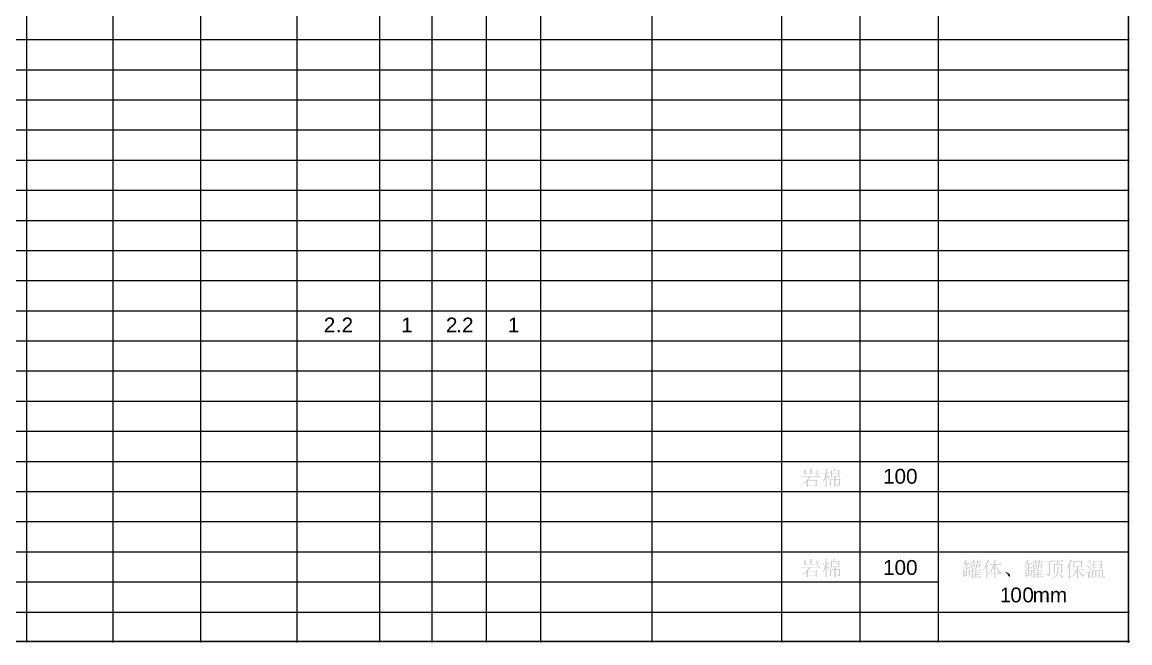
# Model space of a CAD drawing. Header units: millimetres. Extents: x 0 to 383, y 25 to 284.
# Drawn here: x 156 to 383.1, y 25.1 to 152.5 of the extents above; entities that cross this region are included whole.
import ezdxf

# ---------------------------------------------------------------- set-up
doc = ezdxf.new("R2010")
doc.units = ezdxf.units.MM

msp = doc.modelspace()

# ---------------------------------------------------------------- hatches: boundary and pattern name
h = msp.add_hatch(color=0)
h.dxf.hatch_style = 2
h.paths.add_polyline_path([(382.770944, 25.110281), (383.109639, 25.110281), (383.109639, 283.886892), (382.770944, 283.886892)])
h = msp.add_hatch(color=0)
h.dxf.hatch_style = 2
h.paths.add_polyline_path([(156.904972, 25.237281), (156.947306, 25.237281), (156.947306, 235.288226), (156.904972, 235.288226)])
h = msp.add_hatch(color=0)
h.dxf.hatch_style = 2
h.paths.add_polyline_path([(174.557972, 25.237281), (174.600306, 25.237281), (174.600306, 235.288226), (174.557972, 235.288226)])
h = msp.add_hatch(color=0)
h.dxf.hatch_style = 2
h.paths.add_polyline_path([(192.549639, 25.237281), (192.591972, 25.237281), (192.591972, 235.288226), (192.549639, 235.288226)])
h = msp.add_hatch(color=0)
h.dxf.hatch_style = 2
h.paths.add_polyline_path([(212.326361, 25.237281), (212.368694, 25.237281), (212.368694, 235.288226), (212.326361, 235.288226)])
h = msp.add_hatch(color=0)
h.dxf.hatch_style = 2
h.paths.add_polyline_path([(229.259694, 25.237281), (229.302028, 25.237281), (229.302028, 235.288226), (229.259694, 235.288226)])
h = msp.add_hatch(color=0)
h.dxf.hatch_style = 2
h.paths.add_polyline_path([(240.012361, 25.237281), (240.054694, 25.237281), (240.054694, 235.288226), (240.012361, 235.288226)])
h = msp.add_hatch(color=0)
h.dxf.hatch_style = 2
h.paths.add_polyline_path([(251.146028, 25.237281), (251.188361, 25.237281), (251.188361, 235.288226), (251.146028, 235.288226)])
h = msp.add_hatch(color=0)
h.dxf.hatch_style = 2
h.paths.add_polyline_path([(262.279694, 25.237281), (262.322028, 25.237281), (262.322028, 235.288226), (262.279694, 235.288226)])
h = msp.add_hatch(color=0)
h.dxf.hatch_style = 2
h.paths.add_polyline_path([(285.055028, 25.237281), (285.097361, 25.237281), (285.097361, 235.288226), (285.055028, 235.288226)])
h = msp.add_hatch(color=0)
h.dxf.hatch_style = 2
h.paths.add_polyline_path([(311.693278, 25.237281), (311.735611, 25.237281), (311.735611, 235.288226), (311.693278, 235.288226)])
h = msp.add_hatch(color=0)
h.dxf.hatch_style = 2
h.paths.add_polyline_path([(327.737611, 25.237281), (327.779944, 25.237281), (327.779944, 235.288226), (327.737611, 235.288226)])
h = msp.add_hatch(color=0)
h.dxf.hatch_style = 2
h.paths.add_polyline_path([(343.781944, 25.237281), (343.824278, 25.237281), (343.824278, 235.288226), (343.781944, 235.288226)])
h = msp.add_hatch(color=0)
h.dxf.hatch_style = 2
h.paths.add_polyline_path([(382.940278, 25.237281), (382.982653, 25.237281), (382.982653, 235.288226), (382.940278, 235.288226)])
h = msp.add_hatch(color=0)
h.dxf.hatch_style = 2
h.paths.add_polyline_path([(0.338667, 148.868253), (382.982611, 148.868253), (382.982611, 148.910587), (0.338667, 148.910587)])
h = msp.add_hatch(color=0)
h.dxf.hatch_style = 2
h.paths.add_polyline_path([(0.338667, 142.687587), (382.982611, 142.687587), (382.982611, 142.72992), (0.338667, 142.72992)])
h = msp.add_hatch(color=0)
h.dxf.hatch_style = 2
h.paths.add_polyline_path([(0.338667, 136.50692), (382.982611, 136.50692), (382.982611, 136.549264), (0.338667, 136.549264)])
h = msp.add_hatch(color=0)
h.dxf.hatch_style = 2
h.paths.add_polyline_path([(0.338667, 130.326253), (382.982611, 130.326253), (382.982611, 130.368587), (0.338667, 130.368587)])
h = msp.add_hatch(color=0)
h.dxf.hatch_style = 2
h.paths.add_polyline_path([(0.338667, 124.145587), (382.982611, 124.145587), (382.982611, 124.18792), (0.338667, 124.18792)])
h = msp.add_hatch(color=0)
h.dxf.hatch_style = 2
h.paths.add_polyline_path([(0.338667, 117.96492), (382.982611, 117.96492), (382.982611, 118.007253), (0.338667, 118.007253)])
h = msp.add_hatch(color=0)
h.dxf.hatch_style = 2
h.paths.add_polyline_path([(0.338667, 111.77367), (382.982611, 111.77367), (382.982611, 111.816014), (0.338667, 111.816014)])
h = msp.add_hatch(color=0)
h.dxf.hatch_style = 2
h.paths.add_polyline_path([(0.338667, 105.593003), (382.982611, 105.593003), (382.982611, 105.635337), (0.338667, 105.635337)])
h = msp.add_hatch(color=0)
h.dxf.hatch_style = 2
h.paths.add_polyline_path([(0.338667, 99.412337), (382.982611, 99.412337), (382.982611, 99.45467), (0.338667, 99.45467)])
h = msp.add_hatch(color=0)
h.dxf.hatch_style = 2
h.paths.add_polyline_path([(0.338667, 93.23167), (382.982611, 93.23167), (382.982611, 93.274003), (0.338667, 93.274003)])
h = msp.add_hatch(color=0)
h.dxf.hatch_style = 2
h.paths.add_polyline_path([(0.338667, 87.051003), (382.982611, 87.051003), (382.982611, 87.093337), (0.338667, 87.093337)])
h = msp.add_hatch(color=0)
h.dxf.hatch_style = 2
h.paths.add_polyline_path([(0.338667, 80.870337), (382.982611, 80.870337), (382.982611, 80.91267), (0.338667, 80.91267)])
h = msp.add_hatch(color=0)
h.dxf.hatch_style = 2
h.paths.add_polyline_path([(0.338667, 74.68967), (382.982611, 74.68967), (382.982611, 74.732003), (0.338667, 74.732003)])
h = msp.add_hatch(color=0)
h.dxf.hatch_style = 2
h.paths.add_polyline_path([(0.338667, 68.509003), (382.982611, 68.509003), (382.982611, 68.551337), (0.338667, 68.551337)])
h = msp.add_hatch(color=0)
h.dxf.hatch_style = 2
h.paths.add_polyline_path([(0.338667, 62.328337), (382.982611, 62.328337), (382.982611, 62.37067), (0.338667, 62.37067)])
h = msp.add_hatch(color=0)
h.paths.add_polyline_path([(317.614653, 60.899587), (318.011528, 60.734222), (317.8627, 60.618467), (317.8627, 59.841253), (318.88796, 59.841253), (318.886927, 60.06863), (318.883826, 60.271201), (318.878658, 60.448968), (318.871424, 60.601931), (319.235226, 60.42003), (319.11947, 60.320811), (319.11947, 60.150279), (319.11947, 60.01902), (319.11947, 59.927036), (319.11947, 59.874326), (319.123605, 59.78751), (319.136007, 59.659352), (318.88796, 59.543597), (318.88796, 59.742035), (316.622465, 59.742035), (316.490174, 59.593207), (316.2752, 59.791644), (316.390955, 59.874326), (316.389921, 60.12134), (316.386821, 60.333213), (316.381653, 60.509947), (316.374418, 60.65154), (316.771293, 60.486175), (316.622465, 60.37042), (316.622465, 59.841253), (317.631189, 59.841253), (317.630156, 60.17405), (317.627055, 60.461371), (317.621887, 60.703216)])
h.paths.add_polyline_path([(315.894861, 59.245941), (319.036788, 59.245941), (319.284835, 59.493988), (319.632101, 59.146722), (317.631189, 59.146722), (317.374874, 58.778786), (317.102023, 58.435655), (318.672986, 58.435655), (318.805278, 58.601019), (319.069861, 58.386045), (318.921033, 58.27029), (318.922067, 57.905454), (318.925167, 57.604697), (318.930335, 57.368019), (318.937569, 57.19542), (318.689523, 57.079665), (318.689523, 57.360785), (317.102023, 57.360785), (317.102023, 57.145811), (316.853976, 57.046592), (316.866378, 57.302907), (316.870512, 57.509613), (316.870512, 58.220681), (316.657605, 58.04188), (316.41576, 57.869281), (316.144975, 57.702883), (315.845252, 57.542686), (315.795642, 57.592295), (316.049977, 57.76076), (316.284157, 57.935427), (316.4987, 58.116294), (316.694123, 58.303363), (317.036566, 58.704372), (317.316997, 59.146722), (316.440564, 59.146722), (316.233859, 59.13432), (316.043689, 59.097113)])
h.paths.add_polyline_path([(317.102023, 58.336436), (317.102023, 57.460003), (318.689523, 57.460003), (318.689523, 58.336436)])
h = msp.add_hatch(color=0)
h.paths.add_polyline_path([(322.807101, 60.783832), (322.721318, 60.743524), (322.629334, 60.672211), (322.531149, 60.569891), (322.426762, 60.436566), (323.303194, 60.436566), (323.435486, 60.585394), (323.683533, 60.386957), (323.567778, 60.287738), (323.571912, 59.770974), (323.584314, 59.212868), (323.336267, 59.113649), (323.336267, 59.279014), (322.774028, 59.279014), (322.774028, 58.716774), (323.41895, 58.716774), (323.534705, 58.882139), (323.799288, 58.683701), (323.666997, 58.567946), (323.666997, 57.641905), (323.646326, 57.518915), (323.584314, 57.414528), (323.480961, 57.328745), (323.336267, 57.261566), (323.305262, 57.354584), (323.22878, 57.435199), (323.106824, 57.503412), (322.939392, 57.559222), (322.939392, 57.625368), (323.069703, 57.610899), (323.17986, 57.600563), (323.27038, 57.594362), (323.34178, 57.592295), (323.395437, 57.606765), (323.432041, 57.650173), (323.451075, 57.72252), (323.452023, 57.823806), (323.452023, 58.617556), (322.774028, 58.617556), (322.790564, 57.145811), (322.525981, 57.030056), (322.542517, 58.617556), (321.83145, 58.617556), (321.83145, 57.393858), (321.599939, 57.278102), (321.612342, 57.716319), (321.616476, 58.104925), (321.599939, 58.849066), (321.83145, 58.716774), (322.542517, 58.716774), (322.542517, 59.279014), (322.046424, 59.279014), (322.046424, 59.146722), (321.798377, 59.06404), (321.814913, 59.791644), (321.810779, 60.167849), (321.798377, 60.568858), (322.046424, 60.436566), (322.327543, 60.436566), (322.393689, 60.592629), (322.443299, 60.730088), (322.476372, 60.848944), (322.492908, 60.949196)])
h.paths.add_polyline_path([(322.046424, 60.337347), (322.046424, 59.907399), (323.336267, 59.907399), (323.336267, 60.337347)])
h.paths.add_polyline_path([(322.046424, 59.808181), (322.046424, 59.378233), (323.336267, 59.378233), (323.336267, 59.808181)])
h.paths.add_polyline_path([(320.971554, 57.956097), (320.972587, 57.819671), (320.975688, 57.641905), (320.980856, 57.422796), (320.98809, 57.162347), (320.723507, 57.030056), (320.735909, 58.018109), (320.740043, 59.030967), (320.613953, 58.73021), (320.467192, 58.456325), (320.29976, 58.209312), (320.111658, 57.98917), (320.062049, 58.022243), (320.269788, 58.388112), (320.446521, 58.807725), (320.592249, 59.281081), (320.70697, 59.808181), (320.326632, 59.808181), (320.177804, 59.775108), (320.045512, 59.907399), (320.740043, 59.907399), (320.735909, 60.386957), (320.723507, 60.93266), (321.120382, 60.750759), (320.971554, 60.635003), (320.971554, 59.907399), (321.153455, 59.907399), (321.335356, 60.0893), (321.616476, 59.808181), (320.971554, 59.808181), (320.971554, 59.427842), (321.108066, 59.363849), (321.22029, 59.304508), (321.308743, 59.250333), (321.373941, 59.201844), (321.455934, 59.10607), (321.484184, 58.997894), (321.471782, 58.911078), (321.434575, 58.815993), (321.389099, 58.741579), (321.351892, 58.716774), (321.327088, 58.72711), (321.302283, 58.758115), (321.277478, 58.809792), (321.252674, 58.882139), (321.141053, 59.113649), (320.971554, 59.34516)])
h = msp.add_hatch(color=0)
h.dxf.hatch_style = 2
h.paths.add_polyline_path([(0.338667, 56.14767), (382.982611, 56.14767), (382.982611, 56.190003), (0.338667, 56.190003)])
h = msp.add_hatch(color=0)
h.dxf.hatch_style = 2
h.paths.add_polyline_path([(0.338667, 49.959948), (382.982611, 49.959948), (382.982611, 50.002281), (0.338667, 50.002281)])
h = msp.add_hatch(color=0)
h.dxf.hatch_style = 2
h.paths.add_polyline_path([(0.338667, 43.779281), (382.982611, 43.779281), (382.982611, 43.821615), (0.338667, 43.821615)])
h = msp.add_hatch(color=0)
h.paths.add_polyline_path([(317.614653, 42.350531), (318.011528, 42.185167), (317.8627, 42.069411), (317.8627, 41.292198), (318.88796, 41.292198), (318.886927, 41.519574), (318.883826, 41.722146), (318.878658, 41.899913), (318.871424, 42.052875), (319.235226, 41.870974), (319.11947, 41.771755), (319.11947, 41.601223), (319.11947, 41.469965), (319.11947, 41.377981), (319.11947, 41.325271), (319.123605, 41.238454), (319.136007, 41.110297), (318.88796, 40.994542), (318.88796, 41.192979), (316.622465, 41.192979), (316.490174, 41.044151), (316.2752, 41.242589), (316.390955, 41.325271), (316.389921, 41.572284), (316.386821, 41.784158), (316.381653, 41.960891), (316.374418, 42.102484), (316.771293, 41.93712), (316.622465, 41.821365), (316.622465, 41.292198), (317.631189, 41.292198), (317.630156, 41.624994), (317.627055, 41.912315), (317.621887, 42.154161)])
h.paths.add_polyline_path([(315.894861, 40.696885), (319.036788, 40.696885), (319.284835, 40.944932), (319.632101, 40.597667), (317.631189, 40.597667), (317.374874, 40.22973), (317.102023, 39.886599), (318.672986, 39.886599), (318.805278, 40.051964), (319.069861, 39.83699), (318.921033, 39.721234), (318.922067, 39.356399), (318.925167, 39.055642), (318.930335, 38.818964), (318.937569, 38.646365), (318.689523, 38.530609), (318.689523, 38.811729), (317.102023, 38.811729), (317.102023, 38.596755), (316.853976, 38.497536), (316.866378, 38.753852), (316.870512, 38.960557), (316.870512, 39.671625), (316.657605, 39.492825), (316.41576, 39.320225), (316.144975, 39.153827), (315.845252, 38.99363), (315.795642, 39.04324), (316.049977, 39.211705), (316.284157, 39.386371), (316.4987, 39.567239), (316.694123, 39.754307), (317.036566, 40.155316), (317.316997, 40.597667), (316.440564, 40.597667), (316.233859, 40.585264), (316.043689, 40.548057)])
h.paths.add_polyline_path([(317.102023, 39.78738), (317.102023, 38.910948), (318.689523, 38.910948), (318.689523, 39.78738)])
h = msp.add_hatch(color=0)
h.paths.add_polyline_path([(322.807101, 42.234776), (322.721318, 42.194468), (322.629334, 42.123155), (322.531149, 42.020836), (322.426762, 41.88751), (323.303194, 41.88751), (323.435486, 42.036339), (323.683533, 41.837901), (323.567778, 41.738682), (323.571912, 41.221918), (323.584314, 40.663812), (323.336267, 40.564594), (323.336267, 40.729958), (322.774028, 40.729958), (322.774028, 40.167719), (323.41895, 40.167719), (323.534705, 40.333083), (323.799288, 40.134646), (323.666997, 40.018891), (323.666997, 39.092849), (323.646326, 38.969859), (323.584314, 38.865473), (323.480961, 38.77969), (323.336267, 38.71251), (323.305262, 38.805528), (323.22878, 38.886143), (323.106824, 38.954356), (322.939392, 39.010167), (322.939392, 39.076312), (323.069703, 39.061843), (323.17986, 39.051508), (323.27038, 39.045307), (323.34178, 39.04324), (323.395437, 39.057709), (323.432041, 39.101117), (323.451075, 39.173464), (323.452023, 39.27475), (323.452023, 40.0685), (322.774028, 40.0685), (322.790564, 38.596755), (322.525981, 38.481), (322.542517, 40.0685), (321.83145, 40.0685), (321.83145, 38.844802), (321.599939, 38.729047), (321.612342, 39.167263), (321.616476, 39.55587), (321.599939, 40.30001), (321.83145, 40.167719), (322.542517, 40.167719), (322.542517, 40.729958), (322.046424, 40.729958), (322.046424, 40.597667), (321.798377, 40.514984), (321.814913, 41.242589), (321.810779, 41.618793), (321.798377, 42.019802), (322.046424, 41.88751), (322.327543, 41.88751), (322.393689, 42.043573), (322.443299, 42.181033), (322.476372, 42.299888), (322.492908, 42.400141)])
h.paths.add_polyline_path([(322.046424, 41.788292), (322.046424, 41.358344), (323.336267, 41.358344), (323.336267, 41.788292)])
h.paths.add_polyline_path([(322.046424, 41.259125), (322.046424, 40.829177), (323.336267, 40.829177), (323.336267, 41.259125)])
h.paths.add_polyline_path([(320.971554, 39.407042), (320.972587, 39.270616), (320.975688, 39.092849), (320.980856, 38.873741), (320.98809, 38.613292), (320.723507, 38.481), (320.735909, 39.469053), (320.740043, 40.481911), (320.613953, 40.181155), (320.467192, 39.90727), (320.29976, 39.660256), (320.111658, 39.440115), (320.062049, 39.473187), (320.269788, 39.839057), (320.446521, 40.258669), (320.592249, 40.732025), (320.70697, 41.259125), (320.326632, 41.259125), (320.177804, 41.226052), (320.045512, 41.358344), (320.740043, 41.358344), (320.735909, 41.837901), (320.723507, 42.383604), (321.120382, 42.201703), (320.971554, 42.085948), (320.971554, 41.358344), (321.153455, 41.358344), (321.335356, 41.540245), (321.616476, 41.259125), (320.971554, 41.259125), (320.971554, 40.878786), (321.108066, 40.814794), (321.22029, 40.755452), (321.308743, 40.701278), (321.373941, 40.652788), (321.455934, 40.557015), (321.484184, 40.448839), (321.471782, 40.362022), (321.434575, 40.266937), (321.389099, 40.192523), (321.351892, 40.167719), (321.327088, 40.178054), (321.302283, 40.20906), (321.277478, 40.260736), (321.252674, 40.333083), (321.141053, 40.564594), (320.971554, 40.796104)])
h = msp.add_hatch(color=0)
h.paths.add_polyline_path([(350.063153, 39.121953), (350.063153, 40.180286), (350.377345, 40.031458), (350.26159, 39.899167), (350.26159, 39.609779), (350.26159, 39.270781), (350.262624, 39.102316), (350.265724, 38.960723), (350.270892, 38.846001), (350.278127, 38.758151), (350.063153, 38.658932), (350.063153, 39.039271), (349.723122, 38.92765), (349.44717, 38.824297), (349.235296, 38.729212), (349.087502, 38.642396), (348.95521, 38.890443), (348.992417, 38.968991), (349.004819, 39.072344), (349.003786, 39.438213), (349.000685, 39.74207), (348.995518, 39.983916), (348.988283, 40.16375), (349.335549, 40.014922), (349.219793, 39.915703), (349.219793, 38.956589), (349.533986, 39.022734), (349.533986, 40.411797), (349.368622, 40.411797), (349.161916, 40.399395), (348.971747, 40.362187), (348.822918, 40.511016), (349.533986, 40.511016), (349.533986, 41.387448), (349.319012, 41.387448), (349.104038, 41.011243), (348.855991, 40.67638), (348.806382, 40.709453), (349.009643, 41.090481), (349.15916, 41.475642), (349.265958, 41.855292), (349.335549, 42.214271), (349.699351, 42.03237), (349.567059, 41.949687), (349.455438, 41.701641), (349.352085, 41.486667), (349.881252, 41.486667), (350.046616, 41.652031), (350.294663, 41.387448), (349.732424, 41.387448), (349.732424, 40.511016), (349.963934, 40.511016), (350.145835, 40.692917), (350.410418, 40.411797), (349.732424, 40.411797), (349.732424, 39.055807)])
h.paths.add_polyline_path([(351.749872, 41.75125), (351.745737, 42.007565), (351.733335, 42.214271), (352.064064, 42.065443), (351.948309, 41.949687), (351.948309, 41.75125), (352.245965, 41.75125), (352.41133, 41.916615), (352.659377, 41.652031), (351.948309, 41.652031), (351.952443, 41.556947), (351.964845, 41.437057), (351.749872, 41.354375), (351.749872, 41.652031), (351.138023, 41.652031), (351.138023, 41.437057), (350.923049, 41.337839), (350.935451, 41.515605), (350.939585, 41.652031), (350.790757, 41.652031), (350.584051, 41.639629), (350.393882, 41.602422), (350.245054, 41.75125), (350.939585, 41.75125), (350.938552, 41.905246), (350.935451, 42.036504), (350.930283, 42.145024), (350.923049, 42.230807), (351.253778, 42.098516), (351.138023, 41.98276), (351.138023, 41.75125)])
h.paths.add_polyline_path([(350.460028, 40.461406), (350.476564, 40.907891), (350.460028, 41.337839), (350.658465, 41.222083), (351.10495, 41.222083), (351.237241, 41.354375), (351.419142, 41.172474), (351.303387, 41.089792), (351.304421, 40.923394), (351.307521, 40.788001), (351.312689, 40.683615), (351.319924, 40.610234), (351.121486, 40.527552), (351.121486, 40.643307), (350.658465, 40.643307), (350.658465, 40.511016)])
h.paths.add_polyline_path([(350.658465, 41.122865), (350.658465, 40.742526), (351.121486, 40.742526), (351.121486, 41.122865)])
h.paths.add_polyline_path([(350.658465, 39.766875), (350.327736, 39.436146), (350.294663, 39.485755), (350.489656, 39.751028), (350.647441, 40.020434), (350.77491, 40.288462), (350.873439, 40.544089), (351.138023, 40.362187), (351.047761, 40.292597), (350.97817, 40.218872), (350.873439, 40.081068), (352.163283, 40.081068), (352.328648, 40.246432), (352.576694, 39.981849), (351.650653, 39.981849), (351.650653, 39.60151), (352.064064, 39.60151), (352.212892, 39.750339), (352.444403, 39.502292), (351.650653, 39.502292), (351.650653, 39.13849), (352.064064, 39.13849), (352.212892, 39.287318), (352.444403, 39.039271), (351.650653, 39.039271), (351.650653, 38.675469), (352.229429, 38.675469), (352.394793, 38.840833), (352.64284, 38.57625), (350.856903, 38.57625), (350.856903, 38.410885), (350.641929, 38.311667), (350.645805, 38.410369), (350.649164, 38.532842), (350.652006, 38.679086), (350.654331, 38.849102), (350.65614, 39.042888), (350.657432, 39.260446), (350.658207, 39.501775)])
h.paths.add_polyline_path([(351.33646, 40.544089), (351.49838, 40.440736), (351.590019, 40.362187), (351.63136, 40.296042), (351.639628, 40.229896), (351.623092, 40.172018), (351.590019, 40.130677), (351.518361, 40.097604), (351.47702, 40.130677), (351.452215, 40.229896), (351.390204, 40.386992), (351.303387, 40.527552)])
h.paths.add_polyline_path([(350.856903, 39.981849), (350.856903, 39.60151), (351.452215, 39.60151), (351.452215, 39.981849)])
h.paths.add_polyline_path([(350.856903, 39.502292), (350.856903, 39.13849), (351.452215, 39.13849), (351.452215, 39.502292)])
h.paths.add_polyline_path([(350.856903, 39.039271), (350.856903, 38.675469), (351.452215, 38.675469), (351.452215, 39.039271)])
h.paths.add_polyline_path([(351.56797, 40.477943), (351.584507, 40.907891), (351.56797, 41.337839), (351.766408, 41.222083), (352.212892, 41.222083), (352.328648, 41.354375), (352.527085, 41.172474), (352.394793, 41.073255), (352.395827, 40.915125), (352.398928, 40.788001), (352.404095, 40.691883), (352.41133, 40.626771), (352.212892, 40.527552), (352.212892, 40.643307), (351.766408, 40.643307), (351.766408, 40.544089)])
h.paths.add_polyline_path([(351.766408, 41.122865), (351.766408, 40.742526), (352.212892, 40.742526), (352.212892, 41.122865)])
h = msp.add_hatch(color=0)
h.paths.add_polyline_path([(353.684637, 38.34474), (353.691872, 38.594854), (353.697039, 38.816029), (353.70014, 39.008265), (353.701174, 39.171562), (353.701174, 40.874818), (353.407651, 40.457272), (353.056252, 40.064531), (353.006642, 40.114141), (353.189663, 40.365374), (353.358731, 40.639862), (353.514363, 40.938121), (353.657076, 41.260668), (353.77998, 41.570641), (353.875495, 41.830487), (353.943105, 42.039691), (353.982293, 42.197734), (354.329559, 41.966224), (354.197267, 41.900078), (354.07221, 41.641696), (353.961623, 41.412253), (353.865505, 41.211748), (353.783856, 41.040182), (354.048439, 40.891354), (353.916148, 40.775599), (353.916148, 38.477031)])
h.paths.add_polyline_path([(355.553257, 39.121953), (355.569793, 38.477031), (355.30521, 38.361276), (355.312445, 38.604155), (355.317612, 38.803626), (355.320713, 38.959689), (355.321747, 39.072344), (355.321747, 39.287318), (355.057163, 39.287318), (354.850457, 39.274915), (354.660288, 39.237708), (354.51146, 39.386536), (355.321747, 39.386536), (355.321747, 40.974036), (355.192555, 40.678447), (355.053029, 40.403529), (354.903167, 40.149281), (354.74297, 39.915703), (354.399839, 39.506426), (354.031903, 39.171562), (353.982293, 39.221172), (354.139476, 39.385503), (354.297175, 39.58084), (354.455908, 39.807183), (354.616191, 40.064531), (354.768034, 40.334282), (354.900756, 40.597832), (355.013841, 40.855181), (355.106773, 41.106328), (354.74297, 41.106328), (354.536265, 41.093926), (354.346095, 41.056719), (354.197267, 41.205547), (355.321747, 41.205547), (355.321747, 41.701641), (355.317612, 41.904212), (355.30521, 42.181198), (355.702085, 41.999297), (355.553257, 41.883542), (355.553257, 41.205547), (356.297398, 41.205547), (356.512372, 41.420521), (356.826564, 41.106328), (355.702085, 41.106328), (355.824128, 40.775685), (355.959089, 40.478632), (356.107487, 40.215685), (356.269837, 39.987361), (356.436149, 39.797106), (356.595743, 39.647675), (356.748102, 39.538551), (356.89271, 39.469219), (356.89271, 39.403073), (356.771787, 39.393771), (356.673602, 39.365866), (356.598154, 39.319357), (356.545444, 39.254245), (356.426675, 39.366899), (356.302221, 39.522962), (356.172599, 39.722433), (356.038326, 39.965312), (355.797859, 40.51515), (355.619403, 41.106328), (355.553257, 41.106328), (355.553257, 39.386536), (355.883986, 39.386536), (356.082424, 39.584974), (356.38008, 39.287318), (355.553257, 39.287318)])
h = msp.add_hatch(color=0)
h.paths.add_polyline_path([(362.763153, 39.121953), (362.763153, 40.180286), (363.077345, 40.031458), (362.96159, 39.899167), (362.96159, 39.609779), (362.96159, 39.270781), (362.962624, 39.102316), (362.965724, 38.960723), (362.970892, 38.846001), (362.978127, 38.758151), (362.763153, 38.658932), (362.763153, 39.039271), (362.423122, 38.92765), (362.14717, 38.824297), (361.935296, 38.729212), (361.787502, 38.642396), (361.65521, 38.890443), (361.692417, 38.968991), (361.704819, 39.072344), (361.703786, 39.438213), (361.700685, 39.74207), (361.695518, 39.983916), (361.688283, 40.16375), (362.035549, 40.014922), (361.919793, 39.915703), (361.919793, 38.956589), (362.233986, 39.022734), (362.233986, 40.411797), (362.068622, 40.411797), (361.861916, 40.399395), (361.671747, 40.362187), (361.522918, 40.511016), (362.233986, 40.511016), (362.233986, 41.387448), (362.019012, 41.387448), (361.804038, 41.011243), (361.555991, 40.67638), (361.506382, 40.709453), (361.709643, 41.090481), (361.85916, 41.475642), (361.965958, 41.855292), (362.035549, 42.214271), (362.399351, 42.03237), (362.267059, 41.949687), (362.155438, 41.701641), (362.052085, 41.486667), (362.581252, 41.486667), (362.746616, 41.652031), (362.994663, 41.387448), (362.432424, 41.387448), (362.432424, 40.511016), (362.663934, 40.511016), (362.845835, 40.692917), (363.110418, 40.411797), (362.432424, 40.411797), (362.432424, 39.055807)])
h.paths.add_polyline_path([(364.449872, 41.75125), (364.445737, 42.007565), (364.433335, 42.214271), (364.764064, 42.065443), (364.648309, 41.949687), (364.648309, 41.75125), (364.945965, 41.75125), (365.11133, 41.916615), (365.359377, 41.652031), (364.648309, 41.652031), (364.652443, 41.556947), (364.664845, 41.437057), (364.449872, 41.354375), (364.449872, 41.652031), (363.838023, 41.652031), (363.838023, 41.437057), (363.623049, 41.337839), (363.635451, 41.515605), (363.639585, 41.652031), (363.490757, 41.652031), (363.284051, 41.639629), (363.093882, 41.602422), (362.945054, 41.75125), (363.639585, 41.75125), (363.638552, 41.905246), (363.635451, 42.036504), (363.630283, 42.145024), (363.623049, 42.230807), (363.953778, 42.098516), (363.838023, 41.98276), (363.838023, 41.75125)])
h.paths.add_polyline_path([(363.160028, 40.461406), (363.176564, 40.907891), (363.160028, 41.337839), (363.358465, 41.222083), (363.80495, 41.222083), (363.937241, 41.354375), (364.119142, 41.172474), (364.003387, 41.089792), (364.004421, 40.923394), (364.007521, 40.788001), (364.012689, 40.683615), (364.019924, 40.610234), (363.821486, 40.527552), (363.821486, 40.643307), (363.358465, 40.643307), (363.358465, 40.511016)])
h.paths.add_polyline_path([(363.358465, 41.122865), (363.358465, 40.742526), (363.821486, 40.742526), (363.821486, 41.122865)])
h.paths.add_polyline_path([(363.358465, 39.766875), (363.027736, 39.436146), (362.994663, 39.485755), (363.189656, 39.751028), (363.347441, 40.020434), (363.47491, 40.288462), (363.573439, 40.544089), (363.838023, 40.362187), (363.747761, 40.292597), (363.67817, 40.218872), (363.573439, 40.081068), (364.863283, 40.081068), (365.028648, 40.246432), (365.276694, 39.981849), (364.350653, 39.981849), (364.350653, 39.60151), (364.764064, 39.60151), (364.912892, 39.750339), (365.144403, 39.502292), (364.350653, 39.502292), (364.350653, 39.13849), (364.764064, 39.13849), (364.912892, 39.287318), (365.144403, 39.039271), (364.350653, 39.039271), (364.350653, 38.675469), (364.929429, 38.675469), (365.094793, 38.840833), (365.34284, 38.57625), (363.556903, 38.57625), (363.556903, 38.410885), (363.341929, 38.311667), (363.345805, 38.410369), (363.349164, 38.532842), (363.352006, 38.679086), (363.354331, 38.849102), (363.35614, 39.042888), (363.357432, 39.260446), (363.358207, 39.501775)])
h.paths.add_polyline_path([(364.03646, 40.544089), (364.19838, 40.440736), (364.290019, 40.362187), (364.33136, 40.296042), (364.339628, 40.229896), (364.323092, 40.172018), (364.290019, 40.130677), (364.218361, 40.097604), (364.17702, 40.130677), (364.152215, 40.229896), (364.090204, 40.386992), (364.003387, 40.527552)])
h.paths.add_polyline_path([(363.556903, 39.981849), (363.556903, 39.60151), (364.152215, 39.60151), (364.152215, 39.981849)])
h.paths.add_polyline_path([(363.556903, 39.502292), (363.556903, 39.13849), (364.152215, 39.13849), (364.152215, 39.502292)])
h.paths.add_polyline_path([(363.556903, 39.039271), (363.556903, 38.675469), (364.152215, 38.675469), (364.152215, 39.039271)])
h.paths.add_polyline_path([(364.26797, 40.477943), (364.284507, 40.907891), (364.26797, 41.337839), (364.466408, 41.222083), (364.912892, 41.222083), (365.028648, 41.354375), (365.227085, 41.172474), (365.094793, 41.073255), (365.095827, 40.915125), (365.098928, 40.788001), (365.104095, 40.691883), (365.11133, 40.626771), (364.912892, 40.527552), (364.912892, 40.643307), (364.466408, 40.643307), (364.466408, 40.544089)])
h.paths.add_polyline_path([(364.466408, 41.122865), (364.466408, 40.742526), (364.912892, 40.742526), (364.912892, 41.122865)])
h = msp.add_hatch(color=0)
h.paths.add_polyline_path([(365.90508, 39.171562), (365.90508, 39.237708), (366.091201, 39.216004), (366.236498, 39.200501), (366.341487, 39.1912), (366.406686, 39.188099), (366.476277, 39.212904), (366.500392, 39.287318), (366.500392, 41.701641), (366.252345, 41.701641), (366.04564, 41.689238), (365.85547, 41.652031), (365.706642, 41.800859), (366.880731, 41.800859), (367.079168, 41.999297), (367.360288, 41.701641), (366.715366, 41.701641), (366.715366, 39.188099), (366.69883, 39.059941), (366.64922, 38.973125), (366.545868, 38.898711), (366.368101, 38.80776), (366.32676, 38.923516), (366.235809, 39.022734), (366.095249, 39.105417)])
h.paths.add_polyline_path([(367.476043, 39.270781), (367.488446, 39.734491), (367.49258, 40.268481), (367.488446, 40.821763), (367.476043, 41.337839), (367.72409, 41.205547), (368.087892, 41.205547), (368.158172, 41.54041), (368.203648, 41.850469), (367.823309, 41.850469), (367.616603, 41.838066), (367.426434, 41.800859), (367.277606, 41.949687), (369.047007, 41.949687), (369.261981, 42.164661), (369.559637, 41.850469), (368.534377, 41.850469), (368.464097, 41.760552), (368.385549, 41.623092), (368.298732, 41.438091), (368.203648, 41.205547), (368.947788, 41.205547), (369.129689, 41.387448), (369.3612, 41.155937), (369.212372, 41.056719), (369.212372, 40.047995), (369.216506, 39.754473), (369.228908, 39.436146), (368.997398, 39.320391), (368.997398, 41.106328), (367.707554, 41.106328), (367.707554, 39.419609)])
h.paths.add_polyline_path([(368.617059, 40.610234), (368.484767, 40.494479), (368.469264, 40.089336), (368.439292, 39.750339), (368.39485, 39.477487), (368.335939, 39.270781), (368.259458, 39.105417), (368.162306, 38.956589), (368.044484, 38.824297), (367.905991, 38.708542), (367.73856, 38.603122), (367.533921, 38.501836), (367.292075, 38.404684), (367.013023, 38.311667), (366.996486, 38.377812), (367.322048, 38.526727), (367.587664, 38.676158), (367.793337, 38.826622), (367.939064, 38.978637), (368.042503, 39.142968), (368.121654, 39.330037), (368.177034, 39.539843), (368.20916, 39.772387), (368.23741, 40.280194), (368.23672, 40.825208)])
h.paths.add_polyline_path([(368.51784, 39.287318), (368.807314, 39.148911), (369.03116, 39.031692), (369.189892, 38.936176), (369.28403, 38.862882), (369.378425, 38.734035), (369.410809, 38.592786), (369.383248, 38.443958), (369.361889, 38.381947), (369.344663, 38.361276), (369.29092, 38.390215), (369.228908, 38.477031), (369.088348, 38.669957), (368.931252, 38.846345), (368.736948, 39.031692), (368.484767, 39.237708)])
h = msp.add_hatch(color=0)
h.paths.add_polyline_path([(373.28034, 41.718177), (373.281374, 41.340939), (373.284474, 41.036048), (373.289642, 40.803504), (373.296877, 40.643307), (373.065366, 40.560625), (373.065366, 40.72599), (372.503127, 40.72599), (372.503127, 40.130677), (373.363023, 40.130677), (373.56146, 40.329115), (373.859116, 40.031458), (372.701564, 40.031458), (372.769863, 39.871348), (372.85935, 39.705552), (372.97054, 39.534589), (373.103951, 39.358976), (373.258895, 39.194559), (373.433992, 39.056496), (373.628726, 38.944272), (373.84258, 38.85737), (373.84258, 38.80776), (373.741294, 38.791224), (373.652411, 38.758151), (373.575929, 38.708542), (373.511851, 38.642396), (373.325816, 38.809827), (373.164585, 38.981393), (373.028159, 39.157093), (372.916538, 39.336927), (372.742905, 39.692461), (372.618882, 40.031458), (372.503127, 40.031458), (372.503385, 39.7245), (372.50416, 39.448548), (372.505452, 39.203602), (372.507261, 38.989661), (372.509586, 38.806727), (372.512428, 38.654798), (372.515787, 38.533875), (372.519663, 38.443958), (372.271616, 38.328203), (372.275492, 38.443183), (372.278851, 38.581418), (372.281693, 38.742906), (372.284019, 38.92765), (372.285827, 39.135647), (372.287119, 39.366899), (372.287894, 39.621406), (372.288153, 39.899167), (372.151813, 39.660422), (372.007722, 39.44028), (371.856396, 39.238742), (371.698352, 39.055807), (371.354532, 38.73748), (370.965236, 38.477031), (370.932163, 38.526641), (371.126467, 38.679603), (371.312502, 38.85737), (371.490269, 39.059941), (371.659767, 39.287318), (371.810663, 39.51366), (371.932619, 39.713132), (372.025637, 39.885731), (372.089715, 40.031458), (371.312502, 40.031458), (371.097528, 39.998385), (370.965236, 40.130677), (372.288153, 40.130677), (372.288153, 40.72599), (371.758986, 40.72599), (371.758986, 40.577161), (371.510939, 40.494479), (371.523342, 40.841745), (371.527476, 41.222083), (371.510939, 42.015833), (371.775523, 41.883542), (373.032293, 41.883542), (373.197658, 42.048906), (373.445705, 41.833932)])
h.paths.add_polyline_path([(371.758986, 41.784323), (371.758986, 40.825208), (373.065366, 40.825208), (373.065366, 41.784323)])
h.paths.add_polyline_path([(370.816408, 39.303854), (370.817442, 39.026868), (370.820542, 38.791224), (370.82571, 38.596921), (370.832944, 38.443958), (370.584898, 38.328203), (370.592132, 38.633094), (370.5973, 38.902845), (370.6004, 39.137456), (370.601434, 39.336927), (370.601434, 40.792135), (370.432969, 40.582329), (370.274839, 40.399395), (370.127044, 40.243332), (369.989585, 40.114141), (369.956512, 40.16375), (370.160203, 40.428333), (370.341674, 40.709453), (370.50144, 41.007109), (370.640019, 41.321302), (370.755688, 41.619992), (370.846036, 41.871139), (370.910545, 42.074744), (370.9487, 42.230807), (371.295965, 42.03237), (371.163674, 41.933151), (371.032415, 41.661333), (370.919761, 41.424655), (370.82571, 41.223117), (370.750262, 41.056719), (370.915627, 40.9575), (370.816408, 40.858281)])
h = msp.add_hatch(color=0)
h.paths.add_polyline_path([(375.843491, 41.767786), (375.843491, 41.255156), (377.149872, 41.255156), (377.149872, 41.767786)])
h.paths.add_polyline_path([(375.843491, 41.155937), (375.843491, 40.560625), (377.149872, 40.560625), (377.149872, 41.155937)])
h.paths.add_polyline_path([(375.562372, 39.866094), (375.562372, 38.625859), (376.041929, 38.625859), (376.041929, 39.866094)])
h.paths.add_polyline_path([(376.240366, 39.866094), (376.240366, 38.625859), (376.703387, 38.625859), (376.703387, 39.866094)])
h.paths.add_polyline_path([(376.901825, 39.866094), (376.901825, 38.625859), (377.381382, 38.625859), (377.381382, 39.866094)])
h.paths.add_polyline_path([(375.611981, 40.229896), (375.619216, 40.407663), (375.624383, 40.626771), (375.627484, 40.88722), (375.628517, 41.18901), (375.627484, 41.483566), (375.624383, 41.722311), (375.619216, 41.905246), (375.611981, 42.03237), (375.843491, 41.867005), (377.116799, 41.867005), (377.232554, 42.03237), (377.480601, 41.850469), (377.364845, 41.75125), (377.365879, 41.292363), (377.36898, 40.907891), (377.374147, 40.597832), (377.381382, 40.362187), (377.149872, 40.279505), (377.149872, 40.461406), (375.843491, 40.461406), (375.843491, 40.329115)])
h.paths.add_polyline_path([(375.330861, 40.114141), (375.562372, 39.965312), (377.364845, 39.965312), (377.464064, 40.114141), (377.712111, 39.93224), (377.596356, 39.816484), (377.596356, 38.625859), (377.645965, 38.625859), (377.844403, 38.824297), (378.09245, 38.526641), (375.446616, 38.526641), (375.239911, 38.514238), (375.049741, 38.477031), (374.900913, 38.625859), (375.347398, 38.625859), (375.347398, 39.717266), (375.343263, 39.899167)])
h.paths.add_polyline_path([(375.413543, 41.503203), (375.300383, 41.073524), (375.200723, 40.694036), (375.114628, 40.364804), (375.042162, 40.085891), (374.983391, 39.857363), (374.938379, 39.679283), (374.90719, 39.551718), (374.889889, 39.474731), (374.856816, 39.246666), (374.84028, 38.973125), (374.838126, 38.835666), (374.83959, 38.720944), (374.844155, 38.62896), (374.851304, 38.559714), (374.834767, 38.510104), (374.785158, 38.493568), (374.707299, 38.505281), (374.608769, 38.537665), (374.529532, 38.596232), (374.504038, 38.692005), (374.516441, 38.803626), (374.553648, 38.940052), (374.590855, 39.08888), (374.603257, 39.204635), (374.583275, 39.295586), (374.526087, 39.37), (374.478458, 39.403073), (374.409643, 39.436146), (374.319123, 39.469219), (374.206382, 39.502292), (374.206382, 39.568437), (374.340741, 39.554054), (374.446161, 39.544322), (374.522642, 39.539757), (374.570184, 39.540877), (374.641153, 39.582218), (374.724524, 39.689705), (374.754227, 39.749122), (374.797819, 39.85705), (374.855233, 40.013425), (374.926407, 40.218183), (375.011275, 40.471257), (375.109772, 40.772584), (375.221835, 41.1221), (375.347398, 41.51974)])
h.paths.add_polyline_path([(374.255991, 41.122865), (374.453395, 41.02778), (374.599123, 40.940964), (374.693174, 40.862415), (374.735549, 40.792135), (374.743817, 40.668801), (374.702476, 40.566137), (374.644598, 40.499302), (374.603257, 40.477943), (374.570184, 40.506882), (374.537111, 40.593698), (374.492669, 40.686715), (374.42549, 40.800404), (374.335573, 40.934762), (374.222918, 41.089792)])
h.paths.add_polyline_path([(374.570184, 42.048906), (374.713845, 41.993096), (374.830633, 41.941419), (374.92055, 41.893877), (374.983595, 41.850469), (375.05801, 41.767786), (375.082814, 41.685104), (375.071101, 41.611379), (375.038717, 41.525252), (375.000821, 41.458417), (374.967059, 41.437057), (374.929852, 41.465996), (374.884377, 41.552812), (374.825466, 41.649964), (374.747951, 41.759518), (374.651833, 41.881475), (374.537111, 42.015833)])
h = msp.add_hatch(color=0)
h.dxf.hatch_style = 2
h.paths.add_polyline_path([(358.182554, 38.956589), (358.086436, 39.127121), (357.946909, 39.291452), (357.763975, 39.449582), (357.537632, 39.60151), (357.554168, 39.65112), (357.733055, 39.606764), (357.889721, 39.556724), (358.024682, 39.501517), (358.138457, 39.441658), (358.316224, 39.325214), (358.436113, 39.221172), (358.510527, 39.105417), (358.551868, 38.956589), (358.558069, 38.88028), (358.551868, 38.817407), (358.533265, 38.769003), (358.502259, 38.736102), (358.439558, 38.691316), (358.397528, 38.675469), (358.346885, 38.693039), (358.294175, 38.745749), (358.239398, 38.833599)])
h = msp.add_hatch(color=0)
h.dxf.hatch_style = 2
h.paths.add_polyline_path([(0.338667, 37.598615), (343.824278, 37.598615), (343.824278, 37.640948), (0.338667, 37.640948)])
h = msp.add_hatch(color=0)
h.dxf.hatch_style = 2
h.paths.add_polyline_path([(0.338667, 31.417948), (382.982611, 31.417948), (382.982611, 31.460281), (0.338667, 31.460281)])
h = msp.add_hatch(color=0)
h.dxf.hatch_style = 2
h.paths.add_polyline_path([(0, 25.110281), (383.109611, 25.110281), (383.109611, 25.448934), (0, 25.448934)])

# ---------------------------------------------------------------- linework, layer by layer
at = {"color": 0, "lineweight": 0}
for points in [[(382.792111, 283.865726), (382.792111, 25.131448)], [(156.926139, 235.267059), (156.926139, 25.258448)], [(174.579139, 235.267059), (174.579139, 25.258448)], [(192.570806, 235.267059), (192.570806, 25.258448)], [(212.347528, 235.267059), (212.347528, 25.258448)], [(229.280861, 235.267059), (229.280861, 25.258448)], [(240.033528, 235.267059), (240.033528, 25.258448)], [(251.167194, 235.267059), (251.167194, 25.258448)], [(262.300861, 235.267059), (262.300861, 25.258448)], [(285.076194, 235.267059), (285.076194, 25.258448)], [(311.714444, 235.267059), (311.714444, 25.258448)], [(327.758778, 235.267059), (327.758778, 25.258448)], [(343.803111, 235.267059), (343.803111, 25.258448)], [(0.359833, 148.88942), (382.961444, 148.88942)], [(0.359833, 142.708753), (382.961444, 142.708753)], [(0.359833, 136.528087), (382.961444, 136.528087)], [(0.359833, 130.34742), (382.961444, 130.34742)], [(0.359833, 124.166753), (382.961444, 124.166753)], [(0.359833, 117.986087), (382.961444, 117.986087)], [(0.359833, 111.794837), (382.961444, 111.794837)], [(0.359833, 105.61417), (382.961444, 105.61417)], [(0.359833, 99.433503), (382.961444, 99.433503)], [(0.359833, 93.252837), (382.961444, 93.252837)], [(0.359833, 87.07217), (382.961444, 87.07217)], [(0.359833, 80.891503), (382.961444, 80.891503)], [(0.359833, 74.710837), (382.961444, 74.710837)], [(0.359833, 68.53017), (382.961444, 68.53017)], [(0.359833, 62.349503), (382.961444, 62.349503)], [(0.359833, 56.168837), (382.961444, 56.168837)], [(0.359833, 49.981115), (382.961444, 49.981115)], [(0.359833, 43.800448), (382.961444, 43.800448)], [(0.359833, 37.619781), (343.803111, 37.619781)], [(0.359833, 31.439115), (382.961444, 31.439115)], [(0.021167, 25.427781), (383.088444, 25.427781)]]:
    msp.add_lwpolyline(points, dxfattribs=at)

# ---------------------------------------------------------------- texts
at = {"color": 0, "char_height": 3.039533, "attachment_point": 1}
for s, insert in [('{\\fArial|b0|i0|c0; }', (165.283444, 122.539037)), ('{\\fArial|b0|i0|c0; }', (165.283444, 104.194592)), ('{\\fArial|b0|i0|c0; }', (201.972333, 91.84737)), ('{\\fArial|b0|i0|c0;2}', (217.847333, 91.84737)), ('{\\fArial|b0|i0|c0;.2}', (220.316778, 91.84737)), ('{\\fArial|b0|i0|c0;1}', (233.722333, 91.84737)), ('{\\fArial|b0|i0|c0;2}', (242.894556, 91.84737)), ('{\\fArial|b0|i0|c0;.2}', (245.011222, 91.84737)), ('{\\fArial|b0|i0|c0;1}', (255.594556, 91.84737)), ('{\\fArial|b0|i0|c0; }', (273.233444, 72.79737)), ('{\\fArial|b0|i0|c0; }', (273.233444, 60.802926)), ('{\\fArial|b0|i0|c0; }', (297.927889, 60.802926)), ('{\\fArial|b0|i0|c0;100}', (332.500111, 60.802926)), ('{\\fArial|b0|i0|c0; }', (273.233444, 42.105703)), ('{\\fArial|b0|i0|c0; }', (297.927889, 42.105703)), ('{\\fArial|b0|i0|c0;100}', (332.500111, 42.105703)), ('{\\fËÎÌå|b0|i0|c0;1}', (356.489, 36.461259)), ('{\\fArial|b0|i0|c0;0}', (358.605667, 36.461259)), ('{\\fArial|b0|i0|c0;0}', (361.075111, 36.461259)), ('{\\fArial|b0|i0|c0;m}', (363.191778, 36.461259)), ('{\\fArial|b0|i0|c0;m}', (366.719556, 36.461259))]:
    msp.add_mtext(s, dxfattribs=dict(at, insert=insert))

doc.saveas('drawing.dxf')
